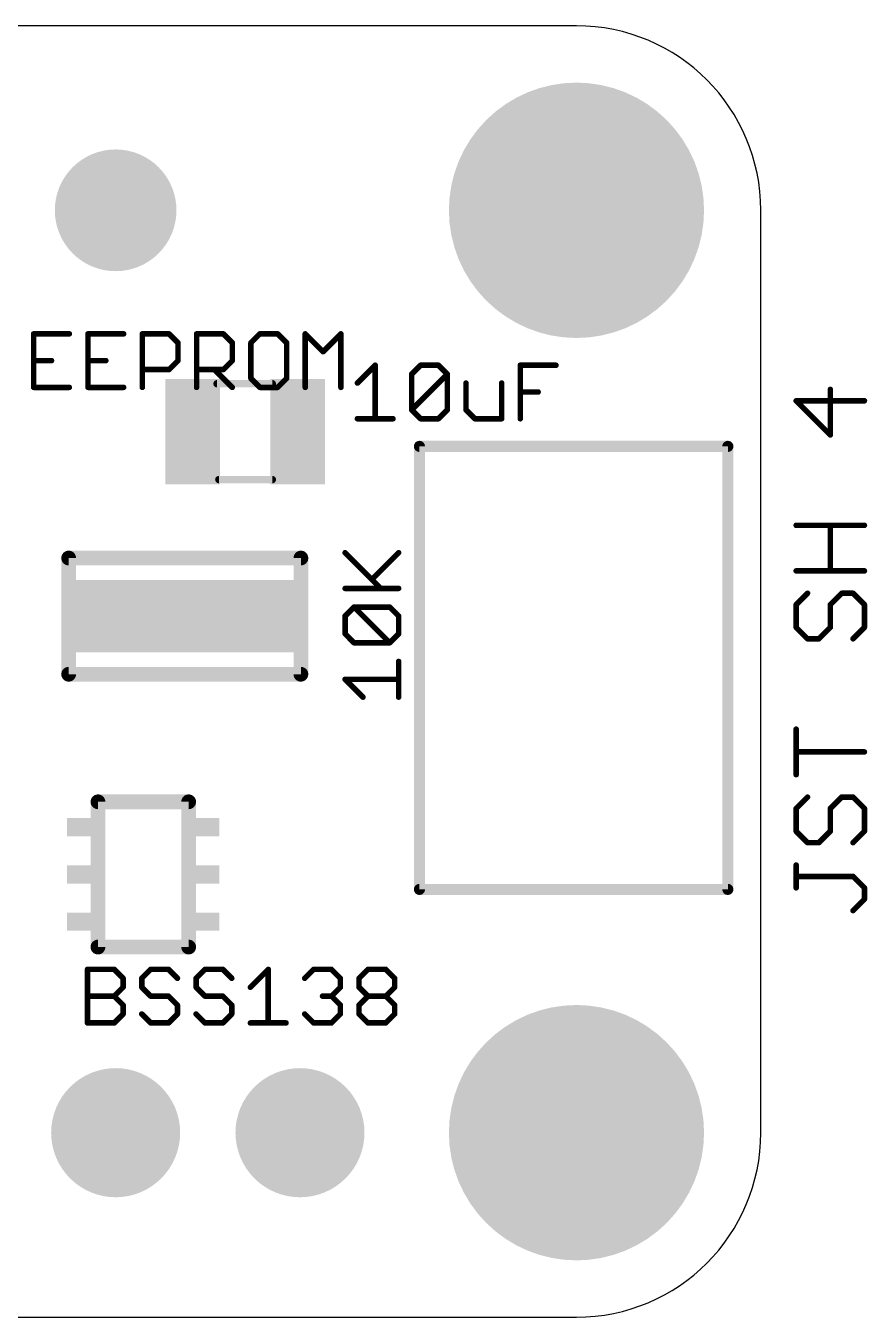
# Model space of a CAD drawing. Extents: x -6.5 to 21.9, y -4.5 to 13.3.
# Drawn here: x 10.32 to 21.91, y -4.51 to 13.27 of the extents above; entities that cross this region are included whole.
import ezdxf

# ---------------------------------------------------------------- set-up
doc = ezdxf.new("R2010")
doc.units = 0
for name, color, linetype in [('17', 110, 'CONTINUOUS'), ('20', 53, 'CONTINUOUS'), ('27', 4, 'CONTINUOUS'), ('51', 253, 'CONTINUOUS')]:
    doc.layers.add(name, color=color, linetype=linetype)

# ---------------------------------------------------------------- blocks, each defined once
blk = doc.blocks.new('RECT')
blk.add_solid([(-0.5, -0.5), (0.5, -0.5), (-0.5, 0.5), (0.5, 0.5)])
blk = doc.blocks.new('ROUNDP')
at = {"const_width": 0.5}
blk.add_lwpolyline([(0, -0.25, 1), (0, 0.25, 1), (0, -0.25)], format="xyb", dxfattribs=at)

msp = doc.modelspace()

# ---------------------------------------------------------------- linework, layer by layer
at = {"layer": '20'}
for p, q in [((17.907, 13.2715), (-2.413, 13.2715)), ((20.447, -1.9685), (20.447, 10.7315)), ((-2.413, -4.5085), (17.907, -4.5085))]:
    msp.add_line(p, q, dxfattribs=at)
for centre, start, end in [((17.907, 10.7315), 0, 90), ((17.907, -1.9685), 270, 0)]:
    msp.add_arc(centre, 2.54, start, end, dxfattribs=at)
at = {"layer": '27', "const_width": 0.0381}
for points in [[(10.4274, 9.0494, 1), (10.4274, 9.0113)], [(10.4465, 9.0303, 1), (10.4084, 9.0303)], [(10.9189, 9.0113, 1), (10.9189, 9.0494)], [(11.1758, 9.0494, 1), (11.1758, 9.0113)], [(11.1949, 9.0303, 1), (11.1568, 9.0303)], [(11.6673, 9.0113, 1), (11.6673, 9.0494)], [(11.9242, 9.0494, 1), (11.9242, 9.0113)], [(11.9433, 9.0303, 1), (11.9052, 9.0303)], [(12.3063, 9.0438, 1), (12.2794, 9.0169)], [(12.2929, 9.0113, 1), (12.2929, 9.0494)], [(12.6727, 9.0494, 1), (12.6727, 9.0113)], [(12.6917, 9.0303, 1), (12.6536, 9.0303)], [(13.0547, 9.0438, 1), (13.0278, 9.0169)], [(13.0413, 9.0113, 1), (13.0413, 9.0494)], [(13.5439, 9.0494, 1), (13.5439, 9.0113)], [(13.5574, 9.0169, 1), (13.5305, 9.0438)], [(13.8032, 9.0438, 1), (13.7762, 9.0169)], [(13.7897, 9.0113, 1), (13.7897, 9.0494)], [(14.1885, 9.0303, 1), (14.1504, 9.0303)], [(14.183, 9.0438, 1), (14.156, 9.0169)], [(14.68, 9.0303, 1), (14.6419, 9.0303)], [(14.6744, 9.0169, 1), (14.6475, 9.0438)], [(12.4348, 8.9075, 1), (12.3967, 8.9075)], [(12.4023, 8.894, 1), (12.4292, 8.9209)], [(13.1832, 8.9075, 1), (13.1451, 8.9075)], [(13.1507, 8.894, 1), (13.1776, 8.9209)], [(13.4401, 8.9075, 1), (13.402, 8.9075)], [(13.4076, 8.9209, 1), (13.4345, 8.894)], [(13.9316, 8.9075, 1), (13.8935, 8.9075)], [(13.8991, 8.894, 1), (13.926, 8.9209)], [(14.4018, 8.7981, 1), (14.4287, 8.7711)], [(14.4018, 8.7711, 1), (14.4287, 8.7981)], [(10.4274, 8.6808, 1), (10.4274, 8.6427)], [(10.6731, 8.6427, 1), (10.6731, 8.6808)], [(11.1758, 8.6808, 1), (11.1758, 8.6427)], [(11.4216, 8.6427, 1), (11.4216, 8.6808)], [(11.9242, 8.5579, 1), (11.9242, 8.5198)], [(12.2794, 8.5523, 1), (12.3063, 8.5254)], [(12.2929, 8.5198, 1), (12.2929, 8.5579)], [(12.3967, 8.6617, 1), (12.4348, 8.6617)], [(12.4292, 8.6482, 1), (12.4023, 8.6752)], [(12.6727, 8.5579, 1), (12.6727, 8.5198)], [(12.9319, 8.5523, 1), (12.9049, 8.5254)], [(13.0278, 8.5523, 1), (13.0547, 8.5254)], [(13.0413, 8.5198, 1), (13.0413, 8.5579)], [(13.1451, 8.6617, 1), (13.1832, 8.6617)], [(13.1776, 8.6482, 1), (13.1507, 8.6752)], [(15.1527, 8.5985, 1), (15.1146, 8.5985)], [(15.1471, 8.5851, 1), (15.1202, 8.612)], [(15.7592, 8.6176, 1), (15.7592, 8.5795)], [(15.7727, 8.5851, 1), (15.7458, 8.612)], [(16.0184, 8.612, 1), (15.9915, 8.5851)], [(16.005, 8.5795, 1), (16.005, 8.6176)], [(17.1522, 8.5985, 1), (17.1141, 8.5985)], [(17.1332, 8.6176, 1), (17.1332, 8.5795)], [(17.6247, 8.5795, 1), (17.6247, 8.6176)], [(13.402, 8.416, 1), (13.4401, 8.416)], [(13.4345, 8.4294, 1), (13.4076, 8.4025)], [(13.8935, 8.416, 1), (13.9316, 8.416)], [(13.926, 8.4025, 1), (13.8991, 8.4294)], [(14.8745, 8.3663, 1), (14.9014, 8.3393)], [(15.6554, 8.4757, 1), (15.6173, 8.4757)], [(15.6229, 8.4891, 1), (15.6498, 8.4622)], [(16.1469, 8.4757, 1), (16.1088, 8.4757)], [(16.1413, 8.4622, 1), (16.1144, 8.4891)], [(16.1144, 8.4622, 1), (16.1413, 8.4891)], [(16.4038, 8.3528, 1), (16.3657, 8.3528)], [(16.8953, 8.3528, 1), (16.8572, 8.3528)], [(10.4274, 8.3122, 1), (10.4274, 8.2741)], [(10.4084, 8.2931, 1), (10.4465, 8.2931)], [(10.9189, 8.2741, 1), (10.9189, 8.3122)], [(11.1758, 8.3122, 1), (11.1758, 8.2741)], [(11.1568, 8.2931, 1), (11.1949, 8.2931)], [(11.6673, 8.2741, 1), (11.6673, 8.3122)], [(11.9052, 8.2931, 1), (11.9433, 8.2931)], [(12.6536, 8.2931, 1), (12.6917, 8.2931)], [(13.1507, 8.2796, 1), (13.1776, 8.3066)], [(13.5439, 8.3122, 1), (13.5439, 8.2741)], [(13.5305, 8.2796, 1), (13.5574, 8.3066)], [(13.7762, 8.3066, 1), (13.8032, 8.2796)], [(13.7897, 8.2741, 1), (13.7897, 8.3122)], [(14.1504, 8.2931, 1), (14.1885, 8.2931)], [(14.6419, 8.2931, 1), (14.68, 8.2931)], [(17.1332, 8.249, 1), (17.1332, 8.2109)], [(17.3789, 8.2109, 1), (17.3789, 8.249)], [(21.4237, 8.2653, 1), (21.3856, 8.2653)], [(15.6498, 7.9976, 1), (15.6229, 7.9707)], [(15.6229, 7.9976, 1), (15.6498, 7.9707)], [(15.6173, 7.9842, 1), (15.6554, 7.9842)], [(16.1088, 7.9842, 1), (16.1469, 7.9842)], [(16.1413, 7.9707, 1), (16.1144, 7.9976)], [(16.3982, 7.9976, 1), (16.3713, 7.9707)], [(16.3657, 7.9842, 1), (16.4038, 7.9842)], [(20.9478, 8.122, 1), (20.9208, 8.0951)], [(20.9343, 8.1276, 1), (20.9343, 8.0895)], [(21.8749, 8.0895, 1), (21.8749, 8.1276)], [(14.8879, 7.8803, 1), (14.8879, 7.8422)], [(15.1146, 7.8613, 1), (15.1527, 7.8613)], [(15.3794, 7.8422, 1), (15.3794, 7.8803)], [(15.7592, 7.8803, 1), (15.7592, 7.8422)], [(15.7458, 7.8478, 1), (15.7727, 7.8748)], [(15.9915, 7.8748, 1), (16.0184, 7.8478)], [(16.005, 7.8422, 1), (16.005, 7.8803)], [(16.5076, 7.8803, 1), (16.5076, 7.8422)], [(16.4942, 7.8478, 1), (16.5211, 7.8748)], [(16.8572, 7.8613, 1), (16.8953, 7.8613)], [(16.8763, 7.8422, 1), (16.8763, 7.8803)], [(17.1141, 7.8613, 1), (17.1522, 7.8613)], [(21.3856, 7.6382, 1), (21.4237, 7.6382)], [(21.3911, 7.6248, 1), (21.4181, 7.6517)], [(20.9343, 6.4133, 1), (20.9343, 6.3752)], [(21.4237, 6.3943, 1), (21.3856, 6.3943)], [(21.8749, 6.3752, 1), (21.8749, 6.4133)], [(14.7324, 6.0301, 1), (14.7055, 6.0032)], [(15.4697, 6.0032, 1), (15.4427, 6.0301)], [(20.9343, 5.7862, 1), (20.9343, 5.7481)], [(21.3856, 5.7672, 1), (21.4237, 5.7672)], [(21.8749, 5.7481, 1), (21.8749, 5.7862)], [(14.719, 5.5442, 1), (14.719, 5.5061)], [(15.0741, 5.6615, 1), (15.1011, 5.6346)], [(15.197, 5.5117, 1), (15.2239, 5.5387)], [(15.4562, 5.5061, 1), (15.4562, 5.5442)], [(20.9533, 5.302, 1), (20.9152, 5.302)], [(20.9208, 5.3154, 1), (20.9478, 5.2885)], [(21.1045, 5.4453, 1), (21.0776, 5.4722)], [(21.3911, 5.3154, 1), (21.4181, 5.2885)], [(21.4237, 5.302, 1), (21.3856, 5.302)], [(21.5614, 5.4778, 1), (21.5614, 5.4397)], [(21.5748, 5.4453, 1), (21.5479, 5.4722)], [(21.7316, 5.4722, 1), (21.7047, 5.4453)], [(21.7181, 5.4397, 1), (21.7181, 5.4778)], [(21.894, 5.302, 1), (21.8559, 5.302)], [(21.8614, 5.2885, 1), (21.8884, 5.3154)], [(14.738, 5.1454, 1), (14.6999, 5.1454)], [(14.7055, 5.1589, 1), (14.7324, 5.1319)], [(14.8418, 5.2873, 1), (14.8418, 5.2492)], [(14.8553, 5.2817, 1), (14.8284, 5.2548)], [(14.8553, 5.2548, 1), (14.8284, 5.2817)], [(15.3468, 5.2817, 1), (15.3199, 5.2548)], [(15.3333, 5.2492, 1), (15.3333, 5.2873)], [(15.4753, 5.1454, 1), (15.4372, 5.1454)], [(15.4427, 5.1319, 1), (15.4697, 5.1589)], [(20.9152, 4.9884, 1), (20.9533, 4.9884)], [(20.9478, 5.0019, 1), (20.9208, 4.975)], [(21.3856, 4.9884, 1), (21.4237, 4.9884)], [(21.4181, 4.975, 1), (21.3911, 5.0019)], [(21.8559, 4.9884, 1), (21.894, 4.9884)], [(21.8884, 4.975, 1), (21.8614, 5.0019)], [(14.6999, 4.8996, 1), (14.738, 4.8996)], [(14.7324, 4.9131, 1), (14.7055, 4.8862)], [(14.8418, 4.7958, 1), (14.8418, 4.7577)], [(14.8284, 4.7633, 1), (14.8553, 4.7902)], [(15.3199, 4.7902, 1), (15.3468, 4.7633)], [(15.3199, 4.7633, 1), (15.3468, 4.7902)], [(15.3333, 4.7577, 1), (15.3333, 4.7958)], [(15.4372, 4.8996, 1), (15.4753, 4.8996)], [(15.4697, 4.8862, 1), (15.4427, 4.9131)], [(21.0911, 4.8507, 1), (21.0911, 4.8126)], [(21.0776, 4.8182, 1), (21.1045, 4.8451)], [(21.2344, 4.8451, 1), (21.2613, 4.8182)], [(21.2478, 4.8126, 1), (21.2478, 4.8507)], [(21.7047, 4.8451, 1), (21.7316, 4.8182)], [(15.4753, 4.5198, 1), (15.4372, 4.5198)], [(14.7324, 4.2876, 1), (14.7055, 4.2606)], [(14.719, 4.2931, 1), (14.719, 4.255)], [(15.4562, 4.255, 1), (15.4562, 4.2931)], [(14.9512, 4.0149, 1), (14.9782, 4.0418)], [(15.4372, 4.0284, 1), (15.4753, 4.0284)], [(20.9533, 3.5877, 1), (20.9152, 3.5877)], [(20.9343, 3.2932, 1), (20.9343, 3.2551)], [(21.8749, 3.2551, 1), (21.8749, 3.2932)], [(20.9152, 2.9606, 1), (20.9533, 2.9606)], [(21.1045, 2.6387, 1), (21.0776, 2.6657)], [(21.5614, 2.6712, 1), (21.5614, 2.6331)], [(21.5748, 2.6387, 1), (21.5479, 2.6657)], [(21.7316, 2.6657, 1), (21.7047, 2.6387)], [(21.7181, 2.6331, 1), (21.7181, 2.6712)], [(20.9533, 2.4954, 1), (20.9152, 2.4954)], [(20.9208, 2.5089, 1), (20.9478, 2.4819)], [(21.3911, 2.5089, 1), (21.4181, 2.4819)], [(21.4237, 2.4954, 1), (21.3856, 2.4954)], [(21.894, 2.4954, 1), (21.8559, 2.4954)], [(21.8614, 2.4819, 1), (21.8884, 2.5089)], [(20.9152, 2.1819, 1), (20.9533, 2.1819)], [(20.9478, 2.1954, 1), (20.9208, 2.1684)], [(21.3856, 2.1819, 1), (21.4237, 2.1819)], [(21.4181, 2.1684, 1), (21.3911, 2.1954)], [(21.8559, 2.1819, 1), (21.894, 2.1819)], [(21.8884, 2.1684, 1), (21.8614, 2.1954)], [(21.0911, 2.0442, 1), (21.0911, 2.0061)], [(21.0776, 2.0116, 1), (21.1045, 2.0386)], [(21.2344, 2.0386, 1), (21.2613, 2.0116)], [(21.2478, 2.0061, 1), (21.2478, 2.0442)], [(21.7047, 2.0386, 1), (21.7316, 2.0116)], [(20.9533, 1.7167, 1), (20.9152, 1.7167)], [(20.9343, 1.579, 1), (20.9343, 1.5409)], [(21.7316, 1.5734, 1), (21.7047, 1.5464)], [(21.7181, 1.5409, 1), (21.7181, 1.579)], [(21.894, 1.4031, 1), (21.8559, 1.4031)], [(21.8614, 1.3897, 1), (21.8884, 1.4166)], [(20.9152, 1.4031, 1), (20.9533, 1.4031)], [(21.8559, 1.2464, 1), (21.894, 1.2464)], [(21.8884, 1.2329, 1), (21.8614, 1.2598)], [(21.7047, 1.1031, 1), (21.7316, 1.0761)], [(11.1686, 0.2991, 1), (11.1686, 0.261)], [(11.1877, 0.28, 1), (11.1496, 0.28)], [(11.5507, 0.2935, 1), (11.5237, 0.2666)], [(11.5372, 0.261, 1), (11.5372, 0.2991)], [(11.6791, 0.1572, 1), (11.641, 0.1572)], [(11.6466, 0.1437, 1), (11.6736, 0.1706)], [(11.9361, 0.1572, 1), (11.898, 0.1572)], [(11.9036, 0.1706, 1), (11.9305, 0.1437)], [(12.0399, 0.2991, 1), (12.0399, 0.261)], [(12.0534, 0.2666, 1), (12.0264, 0.2935)], [(12.2991, 0.2935, 1), (12.2722, 0.2666)], [(12.2856, 0.261, 1), (12.2856, 0.2991)], [(12.395, 0.1437, 1), (12.422, 0.1706)], [(12.6845, 0.1572, 1), (12.6464, 0.1572)], [(12.652, 0.1706, 1), (12.6789, 0.1437)], [(12.7883, 0.2991, 1), (12.7883, 0.261)], [(12.8018, 0.2666, 1), (12.7748, 0.2935)], [(13.0475, 0.2935, 1), (13.0206, 0.2666)], [(13.0341, 0.261, 1), (13.0341, 0.2991)], [(13.1435, 0.1437, 1), (13.1704, 0.1706)], [(13.6786, 0.28, 1), (13.6405, 0.28)], [(13.6731, 0.2666, 1), (13.6461, 0.2935)], [(14.1488, 0.1706, 1), (14.1757, 0.1437)], [(14.2851, 0.2991, 1), (14.2851, 0.261)], [(14.2986, 0.2666, 1), (14.2717, 0.2935)], [(14.5444, 0.2935, 1), (14.5174, 0.2666)], [(14.5309, 0.261, 1), (14.5309, 0.2991)], [(14.6728, 0.1572, 1), (14.6347, 0.1572)], [(14.6403, 0.1437, 1), (14.6672, 0.1706)], [(14.9297, 0.1572, 1), (14.8916, 0.1572)], [(14.8972, 0.1706, 1), (14.9242, 0.1437)], [(15.0336, 0.2991, 1), (15.0336, 0.261)], [(15.047, 0.2666, 1), (15.0201, 0.2935)], [(15.2928, 0.2935, 1), (15.2658, 0.2666)], [(15.2793, 0.261, 1), (15.2793, 0.2991)], [(15.4212, 0.1572, 1), (15.3831, 0.1572)], [(15.3887, 0.1437, 1), (15.4156, 0.1706)], [(11.641, 0.0343, 1), (11.6791, 0.0343)], [(11.6736, 0.0208, 1), (11.6466, 0.0478)], [(11.9305, 0.0478, 1), (11.9036, 0.0208)], [(11.898, 0.0343, 1), (11.9361, 0.0343)], [(12.6789, 0.0478, 1), (12.652, 0.0208)], [(12.6464, 0.0343, 1), (12.6845, 0.0343)], [(13.4004, 0.0478, 1), (13.4273, 0.0208)], [(14.6347, 0.0343, 1), (14.6728, 0.0343)], [(14.6672, 0.0208, 1), (14.6403, 0.0478)], [(14.9242, 0.0478, 1), (14.8972, 0.0208)], [(14.8916, 0.0343, 1), (14.9297, 0.0343)], [(15.3831, 0.0343, 1), (15.4212, 0.0343)], [(15.4156, 0.0208, 1), (15.3887, 0.0478)], [(11.1686, -0.0695, 1), (11.1686, -0.1076)], [(11.5507, -0.0751, 1), (11.5237, -0.1021)], [(11.5237, -0.0751, 1), (11.5507, -0.1021)], [(11.5372, -0.1076, 1), (11.5372, -0.0695)], [(11.6791, -0.2115, 1), (11.641, -0.2115)], [(12.0399, -0.0695, 1), (12.0399, -0.1076)], [(12.0264, -0.1021, 1), (12.0534, -0.0751)], [(12.2991, -0.0751, 1), (12.2722, -0.1021)], [(12.2856, -0.1076, 1), (12.2856, -0.0695)], [(12.4276, -0.2115, 1), (12.3895, -0.2115)], [(12.7883, -0.0695, 1), (12.7883, -0.1076)], [(12.7748, -0.1021, 1), (12.8018, -0.0751)], [(13.0475, -0.0751, 1), (13.0206, -0.1021)], [(13.0341, -0.1076, 1), (13.0341, -0.0695)], [(13.176, -0.2115, 1), (13.1379, -0.2115)], [(14.408, -0.0695, 1), (14.408, -0.1076)], [(14.5444, -0.0751, 1), (14.5174, -0.1021)], [(14.5174, -0.0751, 1), (14.5444, -0.1021)], [(14.5309, -0.1076, 1), (14.5309, -0.0695)], [(14.6728, -0.2115, 1), (14.6347, -0.2115)], [(14.9297, -0.2115, 1), (14.8916, -0.2115)], [(15.0336, -0.0695, 1), (15.0336, -0.1076)], [(15.047, -0.1021, 1), (15.0201, -0.0751)], [(15.0201, -0.1021, 1), (15.047, -0.0751)], [(15.2928, -0.0751, 1), (15.2658, -0.1021)], [(15.2658, -0.0751, 1), (15.2928, -0.1021)], [(15.2793, -0.1076, 1), (15.2793, -0.0695)], [(15.4212, -0.2115, 1), (15.3831, -0.2115)], [(11.641, -0.3343, 1), (11.6791, -0.3343)], [(11.6466, -0.2249, 1), (11.6736, -0.198)], [(11.6736, -0.3478, 1), (11.6466, -0.3209)], [(11.9305, -0.3209, 1), (11.9036, -0.3478)], [(12.3895, -0.3343, 1), (12.4276, -0.3343)], [(12.395, -0.2249, 1), (12.422, -0.198)], [(12.422, -0.3478, 1), (12.395, -0.3209)], [(12.6789, -0.3209, 1), (12.652, -0.3478)], [(13.1379, -0.3343, 1), (13.176, -0.3343)], [(13.1435, -0.2249, 1), (13.1704, -0.198)], [(13.1704, -0.3478, 1), (13.1435, -0.3209)], [(14.1757, -0.3209, 1), (14.1488, -0.3478)], [(14.6347, -0.3343, 1), (14.6728, -0.3343)], [(14.6403, -0.2249, 1), (14.6672, -0.198)], [(14.6672, -0.3478, 1), (14.6403, -0.3209)], [(14.8972, -0.198, 1), (14.9242, -0.2249)], [(14.9242, -0.3209, 1), (14.8972, -0.3478)], [(14.8916, -0.3343, 1), (14.9297, -0.3343)], [(15.3831, -0.3343, 1), (15.4212, -0.3343)], [(15.3887, -0.2249, 1), (15.4156, -0.198)], [(15.4156, -0.3478, 1), (15.3887, -0.3209)], [(11.1686, -0.4381, 1), (11.1686, -0.4763)], [(11.1496, -0.4572, 1), (11.1877, -0.4572)], [(11.5237, -0.4437, 1), (11.5507, -0.4707)], [(11.5372, -0.4763, 1), (11.5372, -0.4381)], [(12.0399, -0.4381, 1), (12.0399, -0.4763)], [(12.0264, -0.4707, 1), (12.0534, -0.4437)], [(12.2722, -0.4437, 1), (12.2991, -0.4707)], [(12.2856, -0.4763, 1), (12.2856, -0.4381)], [(12.7883, -0.4381, 1), (12.7883, -0.4763)], [(12.7748, -0.4707, 1), (12.8018, -0.4437)], [(13.0206, -0.4437, 1), (13.0475, -0.4707)], [(13.0341, -0.4763, 1), (13.0341, -0.4381)], [(13.4139, -0.4381, 1), (13.4139, -0.4763)], [(13.6405, -0.4572, 1), (13.6786, -0.4572)], [(13.9053, -0.4763, 1), (13.9053, -0.4381)], [(14.2851, -0.4381, 1), (14.2851, -0.4763)], [(14.2717, -0.4707, 1), (14.2986, -0.4437)], [(14.5174, -0.4437, 1), (14.5444, -0.4707)], [(14.5309, -0.4763, 1), (14.5309, -0.4381)], [(15.0336, -0.4381, 1), (15.0336, -0.4763)], [(15.0201, -0.4707, 1), (15.047, -0.4437)], [(15.2658, -0.4437, 1), (15.2928, -0.4707)], [(15.2793, -0.4763, 1), (15.2793, -0.4381)]]:
    msp.add_lwpolyline(points, format="xyb", dxfattribs=at)
at = {"layer": '27', "const_width": 0.0762}
for points in [[(10.9189, 9.0303), (10.4274, 9.0303)], [(10.4274, 9.0303), (10.4274, 8.2931)], [(11.6673, 9.0303), (11.1758, 9.0303)], [(11.1758, 9.0303), (11.1758, 8.2931)], [(11.9242, 8.2931), (11.9242, 9.0303)], [(11.9242, 9.0303), (12.2929, 9.0303)], [(12.2929, 9.0303), (12.4157, 8.9075)], [(12.6727, 8.2931), (12.6727, 9.0303)], [(12.6727, 9.0303), (13.0413, 9.0303)], [(13.0413, 9.0303), (13.1641, 8.9075)], [(13.5439, 9.0303), (13.4211, 8.9075)], [(13.7897, 9.0303), (13.5439, 9.0303)], [(13.9126, 8.9075), (13.7897, 9.0303)], [(14.1695, 8.2931), (14.1695, 9.0303)], [(14.1695, 9.0303), (14.4152, 8.7846)], [(14.4152, 8.7846), (14.661, 9.0303)], [(14.661, 9.0303), (14.661, 8.2931)], [(12.4157, 8.9075), (12.4157, 8.6617)], [(13.1641, 8.9075), (13.1641, 8.6617)], [(13.4211, 8.9075), (13.4211, 8.416)], [(13.9126, 8.416), (13.9126, 8.9075)], [(10.4274, 8.6617), (10.6731, 8.6617)], [(11.1758, 8.6617), (11.4216, 8.6617)], [(12.2929, 8.5388), (11.9242, 8.5388)], [(12.4157, 8.6617), (12.2929, 8.5388)], [(13.0413, 8.5388), (12.6727, 8.5388)], [(12.9184, 8.5388), (13.1641, 8.2931)], [(13.1641, 8.6617), (13.0413, 8.5388)], [(14.8879, 8.3528), (15.1337, 8.5985)], [(15.1337, 8.5985), (15.1337, 7.8613)], [(15.6364, 8.4757), (15.7592, 8.5985)], [(15.7592, 8.5985), (16.005, 8.5985)], [(16.005, 8.5985), (16.1278, 8.4757)], [(17.1332, 7.8613), (17.1332, 8.5985)], [(17.1332, 8.5985), (17.6247, 8.5985)], [(13.4211, 8.416), (13.5439, 8.2931)], [(13.7897, 8.2931), (13.9126, 8.416)], [(15.6364, 7.9842), (15.6364, 8.4757)], [(15.6364, 7.9842), (16.1278, 8.4757)], [(16.1278, 8.4757), (16.1278, 7.9842)], [(16.3848, 8.3528), (16.3848, 7.9842)], [(16.8763, 7.8613), (16.8763, 8.3528)], [(10.4274, 8.2931), (10.9189, 8.2931)], [(11.1758, 8.2931), (11.6673, 8.2931)], [(13.5439, 8.2931), (13.7897, 8.2931)], [(17.1332, 8.2299), (17.3789, 8.2299)], [(21.4046, 7.6382), (21.4046, 8.2653)], [(15.7592, 7.8613), (15.6364, 7.9842)], [(16.1278, 7.9842), (16.005, 7.8613)], [(16.3848, 7.9842), (16.5076, 7.8613)], [(21.8749, 8.1085), (20.9343, 8.1085)], [(20.9343, 8.1085), (21.4046, 7.6382)], [(14.8879, 7.8613), (15.3794, 7.8613)], [(16.005, 7.8613), (15.7592, 7.8613)], [(16.5076, 7.8613), (16.8763, 7.8613)], [(20.9343, 6.3943), (21.8749, 6.3943)], [(21.4046, 5.7672), (21.4046, 6.3943)], [(15.2105, 5.5252), (14.719, 6.0167)], [(15.0876, 5.6481), (15.4562, 6.0167)], [(21.8749, 5.7672), (20.9343, 5.7672)], [(14.719, 5.5252), (15.4562, 5.5252)], [(21.0911, 5.4587), (20.9343, 5.302)], [(20.9343, 5.302), (20.9343, 4.9884)], [(21.4046, 5.302), (21.5614, 5.4587)], [(21.4046, 4.9884), (21.4046, 5.302)], [(21.5614, 5.4587), (21.7181, 5.4587)], [(21.7181, 5.4587), (21.8749, 5.302)], [(21.8749, 5.302), (21.8749, 4.9884)], [(14.719, 5.1454), (14.8418, 5.2683)], [(14.719, 4.8996), (14.719, 5.1454)], [(14.8418, 5.2683), (15.3333, 5.2683)], [(15.3333, 4.7768), (14.8418, 5.2683)], [(15.3333, 5.2683), (15.4562, 5.1454)], [(15.4562, 5.1454), (15.4562, 4.8996)], [(20.9343, 4.9884), (21.0911, 4.8317)], [(21.2478, 4.8317), (21.4046, 4.9884)], [(21.8749, 4.9884), (21.7181, 4.8317)], [(14.8418, 4.7768), (14.719, 4.8996)], [(15.3333, 4.7768), (14.8418, 4.7768)], [(15.4562, 4.8996), (15.3333, 4.7768)], [(21.0911, 4.8317), (21.2478, 4.8317)], [(15.4562, 4.0284), (15.4562, 4.5198)], [(14.9647, 4.0284), (14.719, 4.2741)], [(14.719, 4.2741), (15.4562, 4.2741)], [(20.9343, 2.9606), (20.9343, 3.5877)], [(21.8749, 3.2742), (20.9343, 3.2742)], [(21.0911, 2.6522), (20.9343, 2.4954)], [(21.4046, 2.4954), (21.5614, 2.6522)], [(21.5614, 2.6522), (21.7181, 2.6522)], [(21.7181, 2.6522), (21.8749, 2.4954)], [(20.9343, 2.4954), (20.9343, 2.1819)], [(21.4046, 2.1819), (21.4046, 2.4954)], [(21.8749, 2.4954), (21.8749, 2.1819)], [(20.9343, 2.1819), (21.0911, 2.0251)], [(21.2478, 2.0251), (21.4046, 2.1819)], [(21.8749, 2.1819), (21.7181, 2.0251)], [(21.0911, 2.0251), (21.2478, 2.0251)], [(20.9343, 1.4031), (20.9343, 1.7167)], [(21.7181, 1.5599), (20.9343, 1.5599)], [(21.8749, 1.4031), (21.7181, 1.5599)], [(21.8749, 1.2464), (21.8749, 1.4031)], [(21.7181, 1.0896), (21.8749, 1.2464)], [(11.1686, -0.4572), (11.1686, 0.28)], [(11.1686, 0.28), (11.5372, 0.28)], [(11.5372, 0.28), (11.6601, 0.1572)], [(11.6601, 0.1572), (11.6601, 0.0343)], [(12.0399, 0.28), (11.917, 0.1572)], [(11.917, 0.1572), (11.917, 0.0343)], [(12.2856, 0.28), (12.0399, 0.28)], [(12.4085, 0.1572), (12.2856, 0.28)], [(12.7883, 0.28), (12.6654, 0.1572)], [(12.6654, 0.1572), (12.6654, 0.0343)], [(13.0341, 0.28), (12.7883, 0.28)], [(13.1569, 0.1572), (13.0341, 0.28)], [(13.4139, 0.0343), (13.6596, 0.28)], [(13.6596, 0.28), (13.6596, -0.4572)], [(14.1623, 0.1572), (14.2851, 0.28)], [(14.2851, 0.28), (14.5309, 0.28)], [(14.5309, 0.28), (14.6538, 0.1572)], [(14.6538, 0.1572), (14.6538, 0.0343)], [(14.9107, 0.1572), (15.0336, 0.28)], [(14.9107, 0.0343), (14.9107, 0.1572)], [(15.0336, 0.28), (15.2793, 0.28)], [(15.2793, 0.28), (15.4022, 0.1572)], [(15.4022, 0.1572), (15.4022, 0.0343)], [(11.6601, 0.0343), (11.5372, -0.0886)], [(11.917, 0.0343), (12.0399, -0.0886)], [(12.6654, 0.0343), (12.7883, -0.0886)], [(14.6538, 0.0343), (14.5309, -0.0886)], [(15.0336, -0.0886), (14.9107, 0.0343)], [(15.4022, 0.0343), (15.2793, -0.0886)], [(11.1686, -0.0886), (11.5372, -0.0886)], [(11.5372, -0.0886), (11.6601, -0.2115)], [(11.6601, -0.2115), (11.6601, -0.3343)], [(12.0399, -0.0886), (12.2856, -0.0886)], [(12.2856, -0.0886), (12.4085, -0.2115)], [(12.4085, -0.2115), (12.4085, -0.3343)], [(12.7883, -0.0886), (13.0341, -0.0886)], [(13.0341, -0.0886), (13.1569, -0.2115)], [(13.1569, -0.2115), (13.1569, -0.3343)], [(14.5309, -0.0886), (14.408, -0.0886)], [(14.5309, -0.0886), (14.6538, -0.2115)], [(14.6538, -0.2115), (14.6538, -0.3343)], [(14.9107, -0.2115), (15.0336, -0.0886)], [(14.9107, -0.3343), (14.9107, -0.2115)], [(15.0336, -0.0886), (15.2793, -0.0886)], [(15.2793, -0.0886), (15.4022, -0.2115)], [(15.4022, -0.2115), (15.4022, -0.3343)], [(11.6601, -0.3343), (11.5372, -0.4572)], [(12.0399, -0.4572), (11.917, -0.3343)], [(12.4085, -0.3343), (12.2856, -0.4572)], [(12.7883, -0.4572), (12.6654, -0.3343)], [(13.1569, -0.3343), (13.0341, -0.4572)], [(14.2851, -0.4572), (14.1623, -0.3343)], [(14.6538, -0.3343), (14.5309, -0.4572)], [(15.0336, -0.4572), (14.9107, -0.3343)], [(15.4022, -0.3343), (15.2793, -0.4572)], [(11.5372, -0.4572), (11.1686, -0.4572)], [(12.2856, -0.4572), (12.0399, -0.4572)], [(13.0341, -0.4572), (12.7883, -0.4572)], [(13.4139, -0.4572), (13.9053, -0.4572)], [(14.5309, -0.4572), (14.2851, -0.4572)], [(15.2793, -0.4572), (15.0336, -0.4572)]]:
    msp.add_lwpolyline(points, dxfattribs=at)
at = {"layer": '51'}
for points, const_width in [([(12.954, 8.3435), (13.716, 8.3435)], 0.1016), ([(15.743, 1.3815), (15.743, 7.4815)], 0.1524), ([(15.743, 7.4815), (19.993, 7.4815)], 0.1524), ([(19.993, 7.4815), (19.993, 1.3815)], 0.1524), ([(12.979, 7.0235), (13.716, 7.0235)], 0.1016), ([(10.9095, 4.3435), (10.9095, 5.9435)], 0.2032), ([(10.9095, 5.9435), (14.1095, 5.9435)], 0.2032), ([(14.1095, 5.9435), (14.1095, 4.3435)], 0.2032), ([(14.1095, 4.3435), (10.9095, 4.3435)], 0.2032), ([(11.313, 2.5875), (12.563, 2.5875)], 0.2032), ([(11.313, 0.5875), (11.313, 2.5875)], 0.2032), ([(12.563, 2.5875), (12.563, 0.5875)], 0.2032), ([(19.993, 1.3815), (15.743, 1.3815)], 0.1524), ([(12.563, 0.5875), (11.313, 0.5875)], 0.2032)]:
    msp.add_lwpolyline(points, dxfattribs=dict(at, const_width=const_width))
for points, const_width in [([(12.954, 8.3689, 1), (12.954, 8.3181)], 0.0508), ([(13.716, 8.3181, 1), (13.716, 8.3689)], 0.0508), ([(15.7811, 7.4815, 1), (15.7049, 7.4815)], 0.0762), ([(15.743, 7.5196, 1), (15.743, 7.4434)], 0.0762), ([(20.0311, 7.4815, 1), (19.9549, 7.4815)], 0.0762), ([(19.993, 7.4434, 1), (19.993, 7.5196)], 0.0762), ([(12.979, 7.0489, 1), (12.979, 6.9981)], 0.0508), ([(13.716, 6.9981, 1), (13.716, 7.0489)], 0.0508), ([(10.9603, 5.9435, 1), (10.8587, 5.9435)], 0.1016), ([(10.9095, 5.9943, 1), (10.9095, 5.8927)], 0.1016), ([(14.1603, 5.9435, 1), (14.0587, 5.9435)], 0.1016), ([(14.1095, 5.8927, 1), (14.1095, 5.9943)], 0.1016), ([(10.9095, 4.3943, 1), (10.9095, 4.2927)], 0.1016), ([(14.1095, 4.2927, 1), (14.1095, 4.3943)], 0.1016), ([(10.8587, 4.3435, 1), (10.9603, 4.3435)], 0.1016), ([(14.0587, 4.3435, 1), (14.1603, 4.3435)], 0.1016), ([(11.313, 2.6383, 1), (11.313, 2.5367)], 0.1016), ([(11.3638, 2.5875, 1), (11.2622, 2.5875)], 0.1016), ([(12.6138, 2.5875, 1), (12.5122, 2.5875)], 0.1016), ([(12.563, 2.5367, 1), (12.563, 2.6383)], 0.1016), ([(15.743, 1.4196, 1), (15.743, 1.3434)], 0.0762), ([(19.993, 1.3434, 1), (19.993, 1.4196)], 0.0762), ([(15.7049, 1.3815, 1), (15.7811, 1.3815)], 0.0762), ([(19.9549, 1.3815, 1), (20.0311, 1.3815)], 0.0762), ([(11.313, 0.6383, 1), (11.313, 0.5367)], 0.1016), ([(11.2622, 0.5875, 1), (11.3638, 0.5875)], 0.1016), ([(12.5122, 0.5875, 1), (12.6138, 0.5875)], 0.1016), ([(12.563, 0.5367, 1), (12.563, 0.6383)], 0.1016)]:
    msp.add_lwpolyline(points, format="xyb", dxfattribs=dict(at, const_width=const_width))

# ---------------------------------------------------------------- block references
at = {"layer": '17', "xscale": 3.516, "yscale": 3.516}
for p in [(17.907, 10.7315), (17.907, 10.7315), (17.907, -1.9685), (17.907, -1.9685)]:
    msp.add_blockref('ROUNDP', p, dxfattribs=at)
at = {"layer": '17', "rotation": 90}
for p, xscale, yscale in [((11.557, 10.7315), 1.6764, 1.6764), ((11.557, 10.7315), 1.6764, 1.6764), ((11.557, -1.9685), 1.778, 1.778), ((11.557, -1.9685), 1.778, 1.778), ((14.097, -1.9685), 1.778, 1.778), ((14.097, -1.9685), 1.778, 1.778)]:
    msp.add_blockref('ROUNDP', p, dxfattribs=dict(at, xscale=xscale, yscale=yscale))
at = {"layer": '51'}
for p, xscale, yscale in [((11.557, 10.7315), 0.508, 0.508), ((12.6179, 7.6847), 0.7501, 1.4501), ((14.0657, 7.6847), 0.7501, 1.4501), ((11.557, -1.9685), 0.508, 0.508), ((14.097, -1.9685), 0.508, 0.508)]:
    msp.add_blockref('RECT', p, dxfattribs=dict(at, xscale=xscale, yscale=yscale))
at = {"layer": '51', "xscale": 3.1, "rotation": 180}
msp.add_blockref('RECT', (12.5095, 5.1435), dxfattribs=at)
at = {"layer": '51', "xscale": 0.25, "yscale": 0.35, "rotation": 90}
for p in [(11.063, 2.2375), (12.813, 2.2375), (11.063, 1.5875), (12.813, 1.5875), (11.063, 0.9375), (12.813, 0.9375)]:
    msp.add_blockref('RECT', p, dxfattribs=at)

doc.saveas('drawing.dxf')
